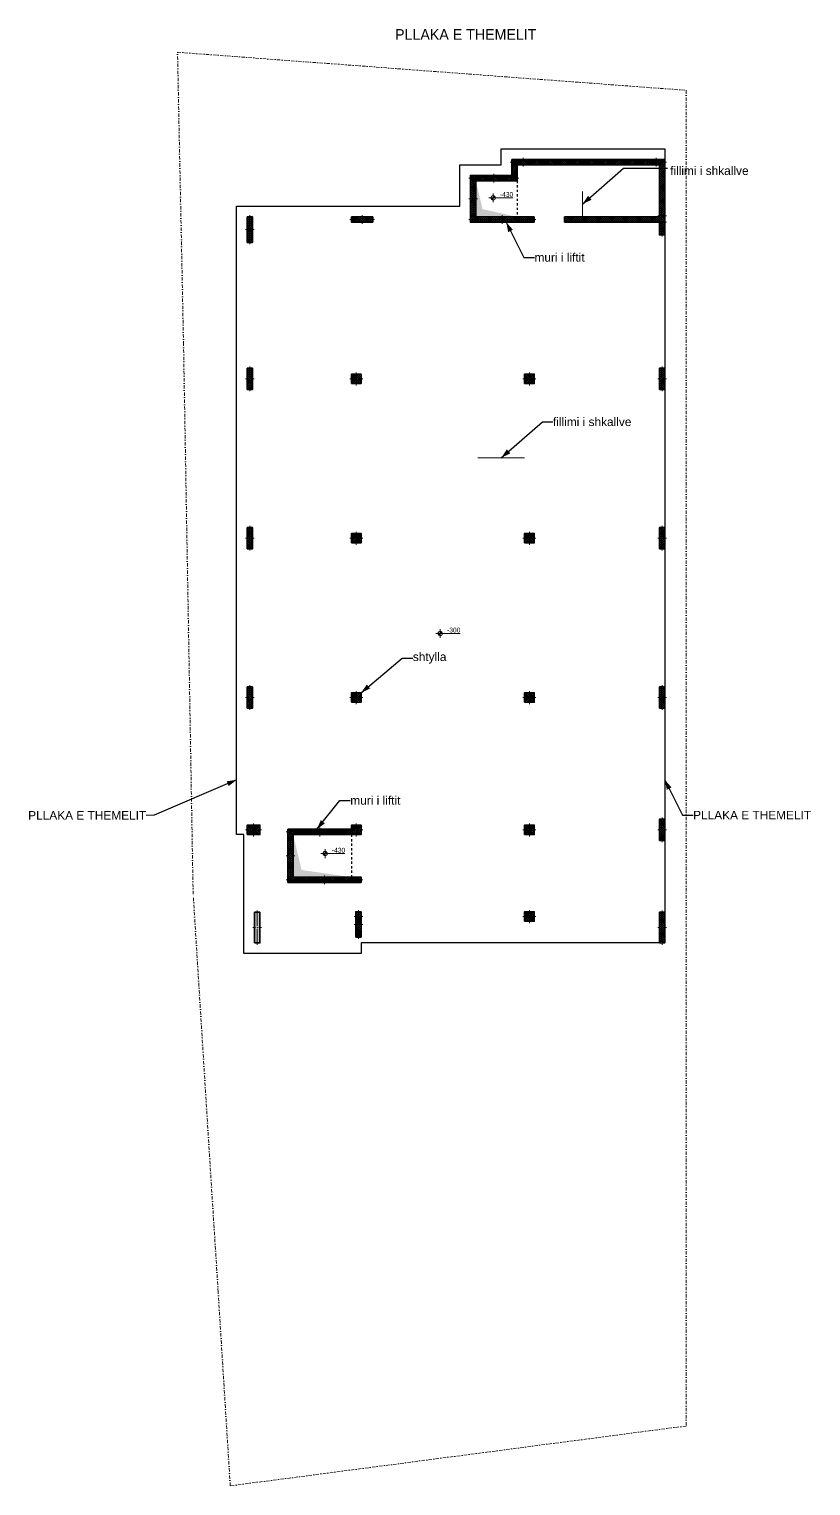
# Model space of a CAD drawing. Header units: millimetres. Extents: x -1921344 to -1834629, y -2748569 to -2679967.
# Drawn here: x -1921344 to -1884531, y -2748569 to -2680001 of the extents above; entities that cross this region are included whole.
import ezdxf

# ---------------------------------------------------------------- set-up
doc = ezdxf.new("R2010")
doc.units = ezdxf.units.MM
doc.header["$MEASUREMENT"] = 0
doc.linetypes.add('Dashed', pattern=[211.666667, 105.833333, -105.833333])
doc.linetypes.add('Dot & Dashed', pattern=[335.138881, 158.75, -88.194444, 0, -88.194437])
for name, color, linetype, lineweight in [('01. Tabela e dimensionimit_Pen_No__20', 1, 'Continuous', 0), ('0_Pen_No__11', 171, 'Continuous', 18), ('0_Pen_No__47', 7, 'Continuous', 25), ('2D Drafting - General_Pen_No__42', 8, 'Continuous', 25), ('A - Muret_Pen_No__101', 252, 'Continuous', 13), ('A - Muret_Pen_No__22', 8, 'Continuous', 35), ('A - Parcela_Pen_No__20', 1, 'Continuous', 0), ('A - Shtyllat_Pen_No__101', 252, 'Continuous', 13), ('A - Shtyllat_Pen_No__22', 8, 'Continuous', 35), ('Annotation - Label_Pen_No__2', 8, 'Continuous', 15), ('Annotation - Label_Pen_No__20', 1, 'Continuous', 0), ('Drawing & Figure_Pen_No__20', 1, 'Continuous', 0)]:
    doc.layers.add(name, color=color, linetype=linetype, lineweight=lineweight)
doc.layers.add('A - Kuotat_Pen_No__176', color=7, linetype='Continuous', lineweight=15, true_color=0x93a0c6)
doc.layers.add('Drawing & Figure_Pen_No__81', color=7, linetype='Continuous', lineweight=20, true_color=0x6a6a6a)
doc.layers.add('A - Muret', color=7, linetype='Continuous')
doc.styles.add('GENERATED_STYLE_1', font='GOTHIC.TTF')
doc.styles.add('GENERATED_STYLE_2', font='arial.ttf')
doc.dimstyles.new('GENERATED_STYLE__1', dxfattribs={"dimtxt": 0.18, "dimasz": 456, "dimexe": 0.18, "dimexo": 0.0625, "dimgap": 0, "dimtad": 0, "dimtih": 1, "dimtoh": 1, "dimdec": 4, "dimzin": 0, "dimdsep": 46, "dimcen": 0.09, "dimadec": 0, "dimazin": 0, "dimtfac": 1, "dimtdec": 4, "dimtmove": 0, "dimatfit": 3, "dimldrblk": 'ARROWHEAD_5', "dimfxl": 1, "dimtolj": 1, "dimtzin": 0, "dimarcsym": 0})
pattern_1 = [(45, (-3389773.89, -2058106.415), (-45.961939, 45.961939), []), (135, (-3389773.89, -2058106.415), (45.961939, 45.961939), [])]

# ---------------------------------------------------------------- blocks, each defined once
blk = doc.blocks.new('ARROWHEAD_5')
at = {"linetype": 'Continuous', "lineweight": 0}
blk.add_hatch(color=0, dxfattribs=at).paths.add_polyline_path([(-1, 0.2679), (0, 0), (-1, -0.2679)])
at = {"color": 0, "linetype": 'Continuous', "lineweight": 0}
blk.add_line((0, 0), (-1, 0), dxfattribs=at)
blk = doc.blocks.new('Wall_4', base_point=(-1845996, -2687138))
at = {"layer": 'A - Muret_Pen_No__101', "linetype": 'Continuous', "lineweight": 13}
h = blk.add_hatch(dxfattribs=at)
h.set_pattern_fill('CONCRETE_BLOCK', color=252, style=0, pattern_type=2)
h.set_pattern_definition([(45, (-3432101.99, -2046631.03), (-45.961939, 45.961939), []), (135, (-3432101.99, -2046631.03), (45.961939, 45.961939), [])])
h.paths.add_polyline_path([(-1846246, -2686338), (-1846246, -2686888), (-1845996, -2686888), (-1845996, -2686388), (-1846246, -2686388), (-1846246, -2686338)])
at = {"layer": 'A - Muret_Pen_No__22', "color": 8, "linetype": 'Continuous', "lineweight": 35, "flags": 128}
for points in [[(-1846246, -2686338), (-1846246, -2686338)], [(-1846246, -2686338), (-1846246, -2686888)], [(-1845996, -2686888), (-1845996, -2686388)]]:
    blk.add_lwpolyline(points, dxfattribs=at)

msp = doc.modelspace()

# ---------------------------------------------------------------- hatches: boundary and pattern name
at = {"layer": '2D Drafting - General_Pen_No__42', "linetype": 'Continuous', "lineweight": 0, "true_color": 0x3f3f3f}
for points in [[(-1900312, -2687138), (-1899993, -2688473), (-1898362, -2688838), (-1900312, -2688838)], [(-1908911, -2717916), (-1908513, -2719582), (-1906161, -2719916), (-1908911, -2719916)]]:
    msp.add_hatch(color=250, dxfattribs=at).paths.add_polyline_path(points)
at = {"layer": 'A - Kuotat_Pen_No__176', "linetype": 'Continuous', "lineweight": 15, "true_color": 0x93a0c6}
for points in [[(-1899493, -2687944), (-1899390, -2687944), (-1899398, -2687905), (-1899420, -2687872), (-1899453, -2687849), (-1899493, -2687841)], [(-1899493, -2687944), (-1899595, -2687944), (-1899587, -2687984), (-1899565, -2688017), (-1899532, -2688039), (-1899493, -2688047)], [(-1901982, -2708447), (-1901880, -2708447), (-1901888, -2708408), (-1901910, -2708374), (-1901943, -2708352), (-1901982, -2708344)], [(-1901982, -2708447), (-1902085, -2708447), (-1902077, -2708486), (-1902055, -2708520), (-1902022, -2708542), (-1901982, -2708550)], [(-1907407, -2718810), (-1907304, -2718810), (-1907312, -2718771), (-1907334, -2718737), (-1907367, -2718715), (-1907407, -2718707)], [(-1907407, -2718810), (-1907509, -2718810), (-1907502, -2718849), (-1907479, -2718883), (-1907446, -2718905), (-1907407, -2718913)]]:
    msp.add_hatch(color=253, dxfattribs=at).paths.add_polyline_path(points)
at = {"layer": 'A - Muret_Pen_No__101', "linetype": 'Continuous', "lineweight": 13}
h = msp.add_hatch(dxfattribs=at)
h.set_pattern_fill('CONCRETE_BLOCK', color=252, style=0, pattern_type=2)
h.set_pattern_definition(pattern_1)
h.paths.add_polyline_path([(-1892211, -2686138), (-1897561, -2686138), (-1897561, -2686388), (-1892211, -2686388)])
h = msp.add_hatch(dxfattribs=at)
h.set_pattern_fill('CONCRETE_BLOCK', color=252, style=0, pattern_type=2)
h.set_pattern_definition(pattern_1)
h.paths.add_polyline_path([(-1891661, -2686388), (-1891661, -2688488), (-1891411, -2688488), (-1891411, -2686388)])
h = msp.add_hatch(dxfattribs=at)
h.set_pattern_fill('CONCRETE_BLOCK', color=252, style=0, pattern_type=2)
h.set_pattern_definition(pattern_1)
h.paths.add_polyline_path([(-1896134, -2689088), (-1891661, -2689088), (-1891661, -2688838), (-1896134, -2688838)])
at = {"layer": 'A - Shtyllat_Pen_No__101', "linetype": 'Continuous', "lineweight": 13}
h = msp.add_hatch(dxfattribs=at)
h.set_pattern_fill('CONCRETE_BLOCK', color=252, style=0, pattern_type=2)
h.set_pattern_definition(pattern_1)
h.paths.add_polyline_path([(-1898611, -2686388), (-1898362, -2686388), (-1898362, -2686138), (-1898611, -2686138)])
h = msp.add_hatch(dxfattribs=at)
h.set_pattern_fill('CONCRETE_BLOCK', color=252, style=0, pattern_type=2)
h.set_pattern_definition(pattern_1)
h.paths.add_polyline_path([(-1897561, -2686138), (-1898362, -2686138), (-1898362, -2686388), (-1897561, -2686388)])
h = msp.add_hatch(dxfattribs=at)
h.set_pattern_fill('CONCRETE_BLOCK', color=252, style=0, pattern_type=2)
h.set_pattern_definition(pattern_1)
h.paths.add_polyline_path([(-1891661, -2686138), (-1892211, -2686138), (-1892211, -2686388), (-1891661, -2686388)])
h = msp.add_hatch(dxfattribs=at)
h.set_pattern_fill('CONCRETE_BLOCK', color=252, style=0, pattern_type=2)
h.set_pattern_definition(pattern_1)
h.paths.add_polyline_path([(-1891661, -2686388), (-1891411, -2686388), (-1891411, -2686138)])
h = msp.add_hatch(dxfattribs=at)
h.set_pattern_fill('CONCRETE_BLOCK', color=252, style=0, pattern_type=2)
h.set_pattern_definition(pattern_1)
h.paths.add_polyline_path([(-1891411, -2686138), (-1891661, -2686138), (-1891661, -2686388)])
h = msp.add_hatch(dxfattribs=at)
h.set_pattern_fill('CONCRETE_BLOCK', color=252, style=0, pattern_type=2)
h.set_pattern_definition(pattern_1)
h.paths.add_polyline_path([(-1898362, -2687138), (-1898362, -2686888), (-1900562, -2686888), (-1900562, -2687138)])
h = msp.add_hatch(dxfattribs=at)
h.set_pattern_fill('CONCRETE_BLOCK', color=252, style=0, pattern_type=2)
h.set_pattern_definition(pattern_1)
h.paths.add_polyline_path([(-1900312, -2687138), (-1900562, -2687138), (-1900562, -2688838), (-1900312, -2688838)])
h = msp.add_hatch(dxfattribs=at)
h.set_pattern_fill('CONCRETE_BLOCK', color=252, style=0, pattern_type=2)
h.set_pattern_definition(pattern_1)
h.paths.add_polyline_path([(-1891661, -2688488), (-1891661, -2688838), (-1891411, -2688838), (-1891411, -2688488)])
h = msp.add_hatch(dxfattribs=at)
h.set_pattern_fill('CONCRETE_BLOCK', color=252, style=0, pattern_type=2)
h.set_pattern_definition(pattern_1)
h.paths.add_polyline_path([(-1891661, -2688488), (-1891661, -2688838), (-1891411, -2688838), (-1891411, -2688488)])
h = msp.add_hatch(dxfattribs=at)
h.set_pattern_fill('CONCRETE_BLOCK', color=252, style=0, pattern_type=2)
h.set_pattern_definition(pattern_1)
h.paths.add_polyline_path([(-1911075, -2690038), (-1910825, -2690038), (-1910825, -2688838), (-1911075, -2688838)])
h = msp.add_hatch(dxfattribs=at)
h.set_pattern_fill('CONCRETE_BLOCK', color=252, style=0, pattern_type=2)
h.set_pattern_definition(pattern_1)
h.paths.add_polyline_path([(-1905161, -2689088), (-1905161, -2688838), (-1906161, -2688838), (-1906161, -2689088)])
h = msp.add_hatch(dxfattribs=at)
h.set_pattern_fill('CONCRETE_BLOCK', color=252, style=0, pattern_type=2)
h.set_pattern_definition(pattern_1)
h.paths.add_polyline_path([(-1897562, -2689088), (-1897562, -2688838), (-1900562, -2688838), (-1900562, -2689088)])
h = msp.add_hatch(dxfattribs=at)
h.set_pattern_fill('CONCRETE_BLOCK', color=252, style=0, pattern_type=2)
h.set_pattern_definition(pattern_1)
h.paths.add_polyline_path([(-1891411, -2688838), (-1891661, -2688838), (-1891661, -2689088), (-1891411, -2689088)])
h = msp.add_hatch(dxfattribs=at)
h.set_pattern_fill('CONCRETE_BLOCK', color=252, style=0, pattern_type=2)
h.set_pattern_definition(pattern_1)
h.paths.add_polyline_path([(-1891411, -2688838), (-1891661, -2688838), (-1891661, -2689088), (-1891411, -2689088)])
h = msp.add_hatch(dxfattribs=at)
h.set_pattern_fill('CONCRETE_BLOCK', color=252, style=0, pattern_type=2)
h.set_pattern_definition(pattern_1)
h.paths.add_polyline_path([(-1891661, -2689088), (-1891661, -2689688), (-1891411, -2689688), (-1891411, -2689088)])
h = msp.add_hatch(dxfattribs=at)
h.set_pattern_fill('CONCRETE_BLOCK', color=252, style=0, pattern_type=2)
h.set_pattern_definition(pattern_1)
h.paths.add_polyline_path([(-1911075, -2696963), (-1910825, -2696963), (-1910825, -2695963), (-1911075, -2695963)])
h = msp.add_hatch(dxfattribs=at)
h.set_pattern_fill('CONCRETE_BLOCK', color=252, style=0, pattern_type=2)
h.set_pattern_definition(pattern_1)
h.paths.add_polyline_path([(-1891661, -2696963), (-1891411, -2696963), (-1891411, -2695963), (-1891661, -2695963)])
h = msp.add_hatch(dxfattribs=at)
h.set_pattern_fill('CONCRETE_BLOCK', color=252, style=0, pattern_type=2)
h.set_pattern_definition(pattern_1)
h.paths.add_polyline_path([(-1906161, -2696688), (-1905711, -2696688), (-1905711, -2696238), (-1906161, -2696238)])
h = msp.add_hatch(dxfattribs=at)
h.set_pattern_fill('CONCRETE_BLOCK', color=252, style=0, pattern_type=2)
h.set_pattern_definition(pattern_1)
h.paths.add_polyline_path([(-1898011, -2696688), (-1897561, -2696688), (-1897561, -2696238), (-1898011, -2696238)])
h = msp.add_hatch(dxfattribs=at)
h.set_pattern_fill('CONCRETE_BLOCK', color=252, style=0, pattern_type=2)
h.set_pattern_definition(pattern_1)
h.paths.add_polyline_path([(-1911075, -2704463), (-1910825, -2704463), (-1910825, -2703463), (-1911075, -2703463)])
h = msp.add_hatch(dxfattribs=at)
h.set_pattern_fill('CONCRETE_BLOCK', color=252, style=0, pattern_type=2)
h.set_pattern_definition(pattern_1)
h.paths.add_polyline_path([(-1891661, -2704463), (-1891411, -2704463), (-1891411, -2703463), (-1891661, -2703463)])
h = msp.add_hatch(dxfattribs=at)
h.set_pattern_fill('CONCRETE_BLOCK', color=252, style=0, pattern_type=2)
h.set_pattern_definition(pattern_1)
h.paths.add_polyline_path([(-1906161, -2704188), (-1905711, -2704188), (-1905711, -2703738), (-1906161, -2703738)])
h = msp.add_hatch(dxfattribs=at)
h.set_pattern_fill('CONCRETE_BLOCK', color=252, style=0, pattern_type=2)
h.set_pattern_definition(pattern_1)
h.paths.add_polyline_path([(-1898011, -2704188), (-1897561, -2704188), (-1897561, -2703738), (-1898011, -2703738)])
h = msp.add_hatch(dxfattribs=at)
h.set_pattern_fill('CONCRETE_BLOCK', color=252, style=0, pattern_type=2)
h.set_pattern_definition(pattern_1)
h.paths.add_polyline_path([(-1911075, -2711963), (-1910825, -2711963), (-1910825, -2710963), (-1911075, -2710963)])
h = msp.add_hatch(dxfattribs=at)
h.set_pattern_fill('CONCRETE_BLOCK', color=252, style=0, pattern_type=2)
h.set_pattern_definition(pattern_1)
h.paths.add_polyline_path([(-1891661, -2711963), (-1891411, -2711963), (-1891411, -2710963), (-1891661, -2710963)])
h = msp.add_hatch(dxfattribs=at)
h.set_pattern_fill('CONCRETE_BLOCK', color=252, style=0, pattern_type=2)
h.set_pattern_definition(pattern_1)
h.paths.add_polyline_path([(-1906161, -2711688), (-1905711, -2711688), (-1905711, -2711238), (-1906161, -2711238)])
h = msp.add_hatch(dxfattribs=at)
h.set_pattern_fill('CONCRETE_BLOCK', color=252, style=0, pattern_type=2)
h.set_pattern_definition(pattern_1)
h.paths.add_polyline_path([(-1898011, -2711688), (-1897561, -2711688), (-1897561, -2711238), (-1898011, -2711238)])
h = msp.add_hatch(dxfattribs=at)
h.set_pattern_fill('CONCRETE_BLOCK', color=252, style=0, pattern_type=2)
h.set_pattern_definition(pattern_1)
h.paths.add_polyline_path([(-1891661, -2718191), (-1891411, -2718191), (-1891411, -2717191), (-1891661, -2717191)])
h = msp.add_hatch(dxfattribs=at)
h.set_pattern_fill('CONCRETE_BLOCK', color=252, style=0, pattern_type=2)
h.set_pattern_definition(pattern_1)
h.paths.add_polyline_path([(-1911075, -2717916), (-1910475, -2717916), (-1910475, -2717466), (-1911075, -2717466)])
h = msp.add_hatch(dxfattribs=at)
h.set_pattern_fill('CONCRETE_BLOCK', color=252, style=0, pattern_type=2)
h.set_pattern_definition(pattern_1)
h.paths.add_polyline_path([(-1909161, -2717916), (-1906161, -2717916), (-1906161, -2717666), (-1909161, -2717666)])
h = msp.add_hatch(dxfattribs=at)
h.set_pattern_fill('CONCRETE_BLOCK', color=252, style=0, pattern_type=2)
h.set_pattern_definition(pattern_1)
h.paths.add_polyline_path([(-1909161, -2717916), (-1909161, -2719916), (-1908911, -2719916), (-1908911, -2717916)])
h = msp.add_hatch(dxfattribs=at)
h.set_pattern_fill('CONCRETE_BLOCK', color=252, style=0, pattern_type=2)
h.set_pattern_definition(pattern_1)
h.paths.add_polyline_path([(-1906161, -2717916), (-1905711, -2717916), (-1905711, -2717466), (-1906161, -2717466)])
h = msp.add_hatch(dxfattribs=at)
h.set_pattern_fill('CONCRETE_BLOCK', color=252, style=0, pattern_type=2)
h.set_pattern_definition(pattern_1)
h.paths.add_polyline_path([(-1898011, -2717916), (-1897561, -2717916), (-1897561, -2717466), (-1898011, -2717466)])
h = msp.add_hatch(dxfattribs=at)
h.set_pattern_fill('CONCRETE_BLOCK', color=252, style=0, pattern_type=2)
h.set_pattern_definition(pattern_1)
h.paths.add_polyline_path([(-1909161, -2720166), (-1905711, -2720166), (-1905711, -2719916), (-1909161, -2719916)])
at = {"layer": 'A - Shtyllat_Pen_No__101', "linetype": 'Continuous', "lineweight": 0, "true_color": 0xa5a5a5}
msp.add_hatch(color=253, dxfattribs=at).paths.add_polyline_path([(-1910729, -2723016), (-1910479, -2723016), (-1910479, -2721566), (-1910729, -2721566)])
at = {"layer": 'A - Shtyllat_Pen_No__101', "linetype": 'Continuous', "lineweight": 13}
h = msp.add_hatch(dxfattribs=at)
h.set_pattern_fill('CONCRETE_BLOCK', color=252, style=0, pattern_type=2)
h.set_pattern_definition(pattern_1)
h.paths.add_polyline_path([(-1905961, -2721996), (-1905711, -2721996), (-1905711, -2721546), (-1905961, -2721546)])
h = msp.add_hatch(dxfattribs=at)
h.set_pattern_fill('CONCRETE_BLOCK', color=252, style=0, pattern_type=2)
h.set_pattern_definition(pattern_1)
h.paths.add_polyline_path([(-1905961, -2722746), (-1905711, -2722746), (-1905711, -2721546), (-1905961, -2721546)])
h = msp.add_hatch(dxfattribs=at)
h.set_pattern_fill('CONCRETE_BLOCK', color=252, style=0, pattern_type=2)
h.set_pattern_definition(pattern_1)
h.paths.add_polyline_path([(-1898011, -2721996), (-1897561, -2721996), (-1897561, -2721546), (-1898011, -2721546)])
h = msp.add_hatch(dxfattribs=at)
h.set_pattern_fill('CONCRETE_BLOCK', color=252, style=0, pattern_type=2)
h.set_pattern_definition(pattern_1)
h.paths.add_polyline_path([(-1898011, -2721996), (-1897561, -2721996), (-1897561, -2721546), (-1898011, -2721546)])
h = msp.add_hatch(dxfattribs=at)
h.set_pattern_fill('CONCRETE_BLOCK', color=252, style=0, pattern_type=2)
h.set_pattern_definition(pattern_1)
h.paths.add_polyline_path([(-1891661, -2723016), (-1891411, -2723016), (-1891411, -2721566), (-1891661, -2721566)])

# ---------------------------------------------------------------- linework, layer by layer
for points in [[(-1911575, -2688338), (-1901062, -2688338), (-1901062, -2686388), (-1899111, -2686388), (-1899111, -2685638), (-1891411, -2685638), (-1891411, -2723016), (-1905711, -2723016), (-1905711, -2723516), (-1911229, -2723516), (-1911229, -2717916), (-1911575, -2717916), (-1911575, -2688338)], [(-1897562, -2689088), (-1900562, -2689088), (-1900562, -2686888), (-1898612, -2686888), (-1898612, -2686138), (-1891411, -2686138), (-1891411, -2689688), (-1891661, -2689688), (-1891661, -2689088), (-1896134, -2689088), (-1896134, -2688838), (-1891661, -2688838), (-1891661, -2686388), (-1898362, -2686388), (-1898362, -2687138), (-1900312, -2687138), (-1900312, -2688838), (-1897562, -2688838), (-1897562, -2689088), (-1897562, -2689088), (-1897562, -2689088), (-1897562, -2689088)], [(-1905711, -2720166), (-1909161, -2720166), (-1909161, -2717666), (-1906161, -2717666), (-1906161, -2717466), (-1905711, -2717466), (-1905711, -2717916), (-1908911, -2717916), (-1908911, -2719916), (-1905711, -2719916), (-1905711, -2720166), (-1905711, -2720166)]]:
    msp.add_lwpolyline(points)
at = {"layer": '0_Pen_No__11', "color": 171, "linetype": 'Continuous', "lineweight": 18}
for p, q in [((-1895286, -2687638), (-1895286, -2688838)), ((-1900211, -2700176), (-1898011, -2700176))]:
    msp.add_line(p, q, dxfattribs=at)
at = {"layer": '0_Pen_No__47', "color": 7, "linetype": 'Dashed', "lineweight": 25}
for p, q in [((-1898362, -2687138), (-1898362, -2688838)), ((-1906161, -2717916), (-1906161, -2719916))]:
    msp.add_line(p, q, dxfattribs=at)
at = {"layer": 'A - Kuotat_Pen_No__176', "color": 253, "linetype": 'Continuous', "lineweight": 15, "true_color": 0x93a0c6}
for p, q in [((-1899493, -2688150), (-1899493, -2687739)), ((-1899698, -2687944), (-1898559, -2687944)), ((-1901982, -2708652), (-1901982, -2708241)), ((-1902188, -2708447), (-1901049, -2708447)), ((-1907407, -2719016), (-1907407, -2718605)), ((-1907612, -2718810), (-1906474, -2718810))]:
    msp.add_line(p, q, dxfattribs=at)
for centre in [(-1899493, -2687944), (-1901982, -2708447), (-1907407, -2718810)]:
    msp.add_circle(centre, 103, dxfattribs=at)
at = {"layer": 'A - Muret_Pen_No__22', "color": 8, "linetype": 'Continuous', "lineweight": 35, "flags": 128}
for points in [[(-1892211, -2686138), (-1897561, -2686138)], [(-1897561, -2686388), (-1892211, -2686388)], [(-1891661, -2686388), (-1891661, -2688488)], [(-1891411, -2688488), (-1891411, -2686388)], [(-1891661, -2688838), (-1896134, -2688838)], [(-1896134, -2688838), (-1896134, -2689088)], [(-1896134, -2689088), (-1891661, -2689088)]]:
    msp.add_lwpolyline(points, dxfattribs=at)
at = {"layer": 'A - Parcela_Pen_No__20', "color": 1, "linetype": 'Dot & Dashed', "lineweight": 0}
msp.add_lwpolyline([(-1890411, -2745752), (-1911870, -2748569), (-1912444, -2739444), (-1913621, -2720719), (-1914073, -2694855), (-1914356, -2681089), (-1890411, -2682881)], close=True, dxfattribs=at)
at = {"layer": 'A - Shtyllat_Pen_No__101', "color": 252, "linetype": 'Continuous', "lineweight": 13}
for p, q in [((-1898166, -2686263), (-1898691, -2686263)), ((-1898086, -2686183), (-1898086, -2686058)), ((-1898086, -2686343), (-1898086, -2686468)), ((-1898006, -2686263), (-1897481, -2686263)), ((-1891891, -2686263), (-1892291, -2686263)), ((-1891811, -2686183), (-1891811, -2686058)), ((-1891811, -2686343), (-1891811, -2686468)), ((-1891731, -2686263), (-1891331, -2686263)), ((-1899542, -2687013), (-1900642, -2687013)), ((-1900437, -2687908), (-1900437, -2687058)), ((-1899462, -2686933), (-1899462, -2686808)), ((-1899462, -2687093), (-1899462, -2687218)), ((-1899382, -2687013), (-1898282, -2687013)), ((-1900517, -2687988), (-1900642, -2687988)), ((-1900437, -2688068), (-1900437, -2688918)), ((-1900357, -2687988), (-1900232, -2687988)), ((-1891536, -2688708), (-1891536, -2688408)), ((-1891536, -2689008), (-1891536, -2688408)), ((-1910950, -2689358), (-1910950, -2688758)), ((-1905741, -2688963), (-1906241, -2688963)), ((-1905661, -2688883), (-1905661, -2688758)), ((-1905661, -2689043), (-1905661, -2689168)), ((-1905581, -2688963), (-1905081, -2688963)), ((-1899142, -2688963), (-1900642, -2688963)), ((-1899062, -2688883), (-1899062, -2688758)), ((-1899062, -2689043), (-1899062, -2689168)), ((-1898982, -2688963), (-1897482, -2688963)), ((-1891616, -2688788), (-1891741, -2688788)), ((-1891616, -2689088), (-1891741, -2689088)), ((-1891536, -2688868), (-1891536, -2689168)), ((-1891536, -2689168), (-1891536, -2689768)), ((-1891456, -2688788), (-1891331, -2688788)), ((-1891456, -2689088), (-1891331, -2689088)), ((-1911030, -2689438), (-1911155, -2689438)), ((-1910950, -2689518), (-1910950, -2690118)), ((-1910870, -2689438), (-1910745, -2689438)), ((-1910950, -2696383), (-1910950, -2695883)), ((-1891536, -2696383), (-1891536, -2695883)), ((-1911030, -2696463), (-1911155, -2696463)), ((-1910950, -2696543), (-1910950, -2697043)), ((-1910870, -2696463), (-1910745, -2696463)), ((-1906016, -2696463), (-1906241, -2696463)), ((-1905936, -2696383), (-1905936, -2696158)), ((-1905936, -2696543), (-1905936, -2696768)), ((-1905856, -2696463), (-1905631, -2696463)), ((-1897866, -2696463), (-1898091, -2696463)), ((-1897786, -2696383), (-1897786, -2696158)), ((-1897786, -2696543), (-1897786, -2696768)), ((-1897706, -2696463), (-1897481, -2696463)), ((-1891616, -2696463), (-1891741, -2696463)), ((-1891536, -2696543), (-1891536, -2697043)), ((-1891456, -2696463), (-1891331, -2696463)), ((-1910950, -2703883), (-1910950, -2703383)), ((-1891536, -2703883), (-1891536, -2703383)), ((-1911030, -2703963), (-1911155, -2703963)), ((-1910950, -2704043), (-1910950, -2704543)), ((-1910870, -2703963), (-1910745, -2703963)), ((-1906016, -2703963), (-1906241, -2703963)), ((-1905936, -2703883), (-1905936, -2703658)), ((-1905936, -2704043), (-1905936, -2704268)), ((-1905856, -2703963), (-1905631, -2703963)), ((-1897866, -2703963), (-1898091, -2703963)), ((-1897786, -2703883), (-1897786, -2703658)), ((-1897786, -2704043), (-1897786, -2704268)), ((-1897706, -2703963), (-1897481, -2703963)), ((-1891616, -2703963), (-1891741, -2703963)), ((-1891536, -2704043), (-1891536, -2704543)), ((-1891456, -2703963), (-1891331, -2703963)), ((-1910950, -2711383), (-1910950, -2710883)), ((-1905936, -2711383), (-1905936, -2711158)), ((-1897786, -2711383), (-1897786, -2711158)), ((-1891536, -2711383), (-1891536, -2710883)), ((-1911030, -2711463), (-1911155, -2711463)), ((-1910950, -2711543), (-1910950, -2712043)), ((-1910870, -2711463), (-1910745, -2711463)), ((-1906016, -2711463), (-1906241, -2711463)), ((-1905936, -2711543), (-1905936, -2711768)), ((-1905856, -2711463), (-1905631, -2711463)), ((-1897866, -2711463), (-1898091, -2711463)), ((-1897786, -2711543), (-1897786, -2711768)), ((-1897706, -2711463), (-1897481, -2711463)), ((-1891616, -2711463), (-1891741, -2711463)), ((-1891536, -2711543), (-1891536, -2712043)), ((-1891456, -2711463), (-1891331, -2711463)), ((-1891536, -2717611), (-1891536, -2717111)), ((-1910855, -2717691), (-1911155, -2717691)), ((-1910775, -2717611), (-1910775, -2717386)), ((-1910775, -2717771), (-1910775, -2717996)), ((-1910695, -2717691), (-1910395, -2717691)), ((-1907741, -2717791), (-1909241, -2717791)), ((-1909036, -2718836), (-1909036, -2717836)), ((-1907661, -2717711), (-1907661, -2717586)), ((-1907661, -2717871), (-1907661, -2717996)), ((-1907581, -2717791), (-1906081, -2717791)), ((-1906016, -2717691), (-1906241, -2717691)), ((-1905936, -2717611), (-1905936, -2717386)), ((-1905936, -2717771), (-1905936, -2717996)), ((-1905856, -2717691), (-1905631, -2717691)), ((-1897866, -2717691), (-1898091, -2717691)), ((-1897786, -2717611), (-1897786, -2717386)), ((-1897786, -2717771), (-1897786, -2717996)), ((-1897706, -2717691), (-1897481, -2717691)), ((-1891616, -2717691), (-1891741, -2717691)), ((-1891536, -2717771), (-1891536, -2718271)), ((-1891456, -2717691), (-1891331, -2717691)), ((-1909116, -2718916), (-1909241, -2718916)), ((-1909036, -2718996), (-1909036, -2719996)), ((-1908956, -2718916), (-1908831, -2718916)), ((-1907516, -2720041), (-1909241, -2720041)), ((-1907436, -2719961), (-1907436, -2719836)), ((-1907356, -2720041), (-1905631, -2720041)), ((-1907436, -2720121), (-1907436, -2720246)), ((-1910604, -2722211), (-1910604, -2721486)), ((-1905916, -2721771), (-1906041, -2721771)), ((-1905916, -2722146), (-1906041, -2722146)), ((-1905836, -2721691), (-1905836, -2721466)), ((-1905836, -2722066), (-1905836, -2721466)), ((-1905836, -2721851), (-1905836, -2722076)), ((-1905756, -2721771), (-1905631, -2721771)), ((-1905756, -2722146), (-1905631, -2722146)), ((-1897866, -2721771), (-1898091, -2721771)), ((-1897866, -2721771), (-1898091, -2721771)), ((-1897786, -2721691), (-1897786, -2721466)), ((-1897786, -2721691), (-1897786, -2721466)), ((-1897786, -2721851), (-1897786, -2722076)), ((-1897786, -2721851), (-1897786, -2722076)), ((-1897706, -2721771), (-1897481, -2721771)), ((-1897706, -2721771), (-1897481, -2721771)), ((-1891536, -2722211), (-1891536, -2721486)), ((-1910684, -2722291), (-1910809, -2722291)), ((-1910604, -2722371), (-1910604, -2723096)), ((-1910524, -2722291), (-1910399, -2722291)), ((-1905836, -2722226), (-1905836, -2722826)), ((-1891616, -2722291), (-1891741, -2722291)), ((-1891536, -2722371), (-1891536, -2723096)), ((-1891456, -2722291), (-1891331, -2722291))]:
    msp.add_line(p, q, dxfattribs=at)
for p in [(-1898086, -2686263), (-1891811, -2686263), (-1899462, -2687013), (-1900437, -2687988), (-1905661, -2688963), (-1899062, -2688963), (-1891536, -2688788), (-1891536, -2689088), (-1910950, -2689438), (-1910950, -2696463), (-1905936, -2696463), (-1897786, -2696463), (-1891536, -2696463), (-1910950, -2703963), (-1905936, -2703963), (-1897786, -2703963), (-1891536, -2703963), (-1910950, -2711463), (-1905936, -2711463), (-1897786, -2711463), (-1891536, -2711463), (-1910775, -2717691), (-1907661, -2717791), (-1905936, -2717691), (-1897786, -2717691), (-1891536, -2717691), (-1909036, -2718916), (-1907436, -2720041), (-1905836, -2721771), (-1905836, -2722146), (-1897786, -2721771), (-1897786, -2721771), (-1910604, -2722291), (-1891536, -2722291)]:
    msp.add_point(p, dxfattribs=at)
at = {"layer": 'A - Shtyllat_Pen_No__22', "color": 8, "linetype": 'Continuous', "lineweight": 35, "flags": 128}
for points in [[(-1898362, -2686138), (-1898611, -2686138), (-1898611, -2686388), (-1898362, -2686388)], [(-1897561, -2686138), (-1898362, -2686138)], [(-1898362, -2686388), (-1897561, -2686388)], [(-1891661, -2686138), (-1892211, -2686138)], [(-1892211, -2686388), (-1891661, -2686388)], [(-1891411, -2686138), (-1891661, -2686138)], [(-1891411, -2686388), (-1891411, -2686138)], [(-1891661, -2688488), (-1891661, -2688838)], [(-1891661, -2688488), (-1891661, -2688838)], [(-1891411, -2688838), (-1891411, -2688488)], [(-1891411, -2688838), (-1891411, -2688488)], [(-1891661, -2689088), (-1891411, -2689088), (-1891411, -2688838)], [(-1891661, -2689088), (-1891661, -2689688), (-1891411, -2689688), (-1891411, -2689088)], [(-1891411, -2689088), (-1891411, -2688838)]]:
    msp.add_lwpolyline(points, dxfattribs=at)
for points in [[(-1898362, -2687138), (-1898362, -2686888), (-1900562, -2686888), (-1900562, -2687138)], [(-1900312, -2687138), (-1900562, -2687138), (-1900562, -2688838), (-1900312, -2688838)], [(-1911075, -2690038), (-1910825, -2690038), (-1910825, -2688838), (-1911075, -2688838)], [(-1905161, -2689088), (-1905161, -2688838), (-1906161, -2688838), (-1906161, -2689088)], [(-1897562, -2689088), (-1897562, -2688838), (-1900562, -2688838), (-1900562, -2689088)], [(-1911075, -2696963), (-1910825, -2696963), (-1910825, -2695963), (-1911075, -2695963)], [(-1891661, -2696963), (-1891411, -2696963), (-1891411, -2695963), (-1891661, -2695963)], [(-1906161, -2696688), (-1905711, -2696688), (-1905711, -2696238), (-1906161, -2696238)], [(-1898011, -2696688), (-1897561, -2696688), (-1897561, -2696238), (-1898011, -2696238)], [(-1911075, -2704463), (-1910825, -2704463), (-1910825, -2703463), (-1911075, -2703463)], [(-1891661, -2704463), (-1891411, -2704463), (-1891411, -2703463), (-1891661, -2703463)], [(-1906161, -2704188), (-1905711, -2704188), (-1905711, -2703738), (-1906161, -2703738)], [(-1898011, -2704188), (-1897561, -2704188), (-1897561, -2703738), (-1898011, -2703738)], [(-1911075, -2711963), (-1910825, -2711963), (-1910825, -2710963), (-1911075, -2710963)], [(-1891661, -2711963), (-1891411, -2711963), (-1891411, -2710963), (-1891661, -2710963)], [(-1906161, -2711688), (-1905711, -2711688), (-1905711, -2711238), (-1906161, -2711238)], [(-1898011, -2711688), (-1897561, -2711688), (-1897561, -2711238), (-1898011, -2711238)], [(-1891661, -2718191), (-1891411, -2718191), (-1891411, -2717191), (-1891661, -2717191)], [(-1911075, -2717916), (-1910475, -2717916), (-1910475, -2717466), (-1911075, -2717466)], [(-1909161, -2717916), (-1906161, -2717916), (-1906161, -2717666), (-1909161, -2717666)], [(-1909161, -2717916), (-1909161, -2719916), (-1908911, -2719916), (-1908911, -2717916)], [(-1906161, -2717916), (-1905711, -2717916), (-1905711, -2717466), (-1906161, -2717466)], [(-1898011, -2717916), (-1897561, -2717916), (-1897561, -2717466), (-1898011, -2717466)], [(-1909161, -2720166), (-1905711, -2720166), (-1905711, -2719916), (-1909161, -2719916)], [(-1910729, -2723016), (-1910479, -2723016), (-1910479, -2721566), (-1910729, -2721566)], [(-1905961, -2721996), (-1905711, -2721996), (-1905711, -2721546), (-1905961, -2721546)], [(-1905961, -2722746), (-1905711, -2722746), (-1905711, -2721546), (-1905961, -2721546)], [(-1898011, -2721996), (-1897561, -2721996), (-1897561, -2721546), (-1898011, -2721546)], [(-1898011, -2721996), (-1897561, -2721996), (-1897561, -2721546), (-1898011, -2721546)], [(-1891661, -2723016), (-1891411, -2723016), (-1891411, -2721566), (-1891661, -2721566)]]:
    msp.add_lwpolyline(points, close=True, dxfattribs=at)
at = {"layer": 'Drawing & Figure_Pen_No__20', "color": 1, "linetype": 'Continuous', "lineweight": 0}
for p, q in [((-1895286, -2688838), (-1895286, -2687638)), ((-1900211, -2700176), (-1898011, -2700176))]:
    msp.add_line(p, q, dxfattribs=at)
at = {"layer": 'Drawing & Figure_Pen_No__81', "color": 251, "linetype": 'Continuous', "lineweight": 20, "true_color": 0x6a6a6a}
msp.add_line((-1895286, -2688838), (-1895286, -2687638), dxfattribs=at)

# ---------------------------------------------------------------- block references
at = {"layer": 'A - Muret', "color": 8, "lineweight": 35}
msp.add_blockref('Wall_4', (-1898362, -2687138), dxfattribs=at)

# ---------------------------------------------------------------- texts
at = {"layer": '01. Tabela e dimensionimit_Pen_No__20', "color": 1, "linetype": 'Continuous', "lineweight": 0, "insert": (-1904109, -2680501), "char_height": 500, "attachment_point": 7, "style": 'GENERATED_STYLE_1'}
msp.add_mtext('\\A1;\\pxql;PLLAKA E THEMELIT', dxfattribs=at)
at = {"layer": 'A - Kuotat_Pen_No__176', "color": 253, "lineweight": 15, "true_color": 0x93a0c6, "char_height": 225, "attachment_point": 7, "style": 'GENERATED_STYLE_2'}
for s, insert in [('\\A1;-430', (-1899175, -2687899)), ('\\A1;\\pxql;-300', (-1901664, -2708402)), ('\\A1;\\pxql;-430', (-1907089, -2718765))]:
    msp.add_mtext(s, dxfattribs=dict(at, insert=insert))
at = {"layer": 'Annotation - Label_Pen_No__2', "color": 8, "linetype": 'Continuous', "lineweight": 15, "char_height": 400, "attachment_point": 4, "style": 'GENERATED_STYLE_2'}
for s, insert in [('\\A1;{\\pql;\\fArial|b0|i0|c0|p34;muri i liftit\\fArial|b0|i0|c0|p34; }', (-1897546, -2690747)), ('\\A1;{\\pql;\\fArial|b0|i0|c0|p34;shtylla\\fArial|b0|i0|c0|p34; }', (-1903276, -2709604)), ('\\A1;{\\pql;\\fArial|b0|i0|c0|p34;muri i liftit\\fArial|b0|i0|c0|p34; }', (-1906219, -2716307)), ('\\A1;\\pxql;PLLAKA E THEMELIT', (-1921388, -2717008)), ('\\A1;\\pxql;PLLAKA E THEMELIT', (-1890077, -2716997))]:
    msp.add_mtext(s, dxfattribs=dict(at, insert=insert))
at = {"layer": 'Annotation - Label_Pen_No__20', "color": 1, "linetype": 'Continuous', "lineweight": 0, "char_height": 400, "attachment_point": 4, "style": 'GENERATED_STYLE_2'}
for insert in [(-1891159, -2686667), (-1896676, -2698488)]:
    msp.add_mtext('\\A1;{\\pql;\\fArial|b0|i0|c0|p34;fillimi i shkallve }', dxfattribs=dict(at, insert=insert))

# ---------------------------------------------------------------- leaders
at = {"layer": 'Annotation - Label_Pen_No__2', "color": 8, "linetype": 'Continuous', "lineweight": 15, "annotation_type": 0, "has_hookline": 1}
for points, hookline_direction, text_width in [([(-1898880, -2689088), (-1898046, -2690747), (-1897546, -2690747)], 0, 2318), ([(-1905711, -2711238), (-1903776, -2709604), (-1903276, -2709604)], 0, 1543), ([(-1911574, -2715338), (-1915459, -2717005), (-1915840, -2717008)], 1, 5505), ([(-1891410, -2715338), (-1890577, -2716997), (-1890077, -2716997)], 0, 5505), ([(-1907798, -2717666), (-1906719, -2716307), (-1906219, -2716307)], 0, 2318)]:
    msp.add_leader(points, dimstyle='GENERATED_STYLE__1', dxfattribs=dict(at, hookline_direction=hookline_direction, text_width=text_width))
at = {"layer": 'Annotation - Label_Pen_No__20', "color": 1, "linetype": 'Continuous', "lineweight": 0, "annotation_type": 0, "has_hookline": 1, "hookline_direction": 0}
msp.add_leader([(-1895286, -2688238), (-1893351, -2686549), (-1891288, -2686549)], dimstyle='GENERATED_STYLE__1', dxfattribs=at)
at = {"layer": 'Annotation - Label_Pen_No__20', "color": 1, "linetype": 'Continuous', "lineweight": 0, "annotation_type": 0, "has_hookline": 1, "hookline_direction": 0, "text_width": 3667}
msp.add_leader([(-1899111, -2700176), (-1897176, -2698488), (-1896676, -2698488)], dimstyle='GENERATED_STYLE__1', dxfattribs=at)

doc.saveas('drawing.dxf')
